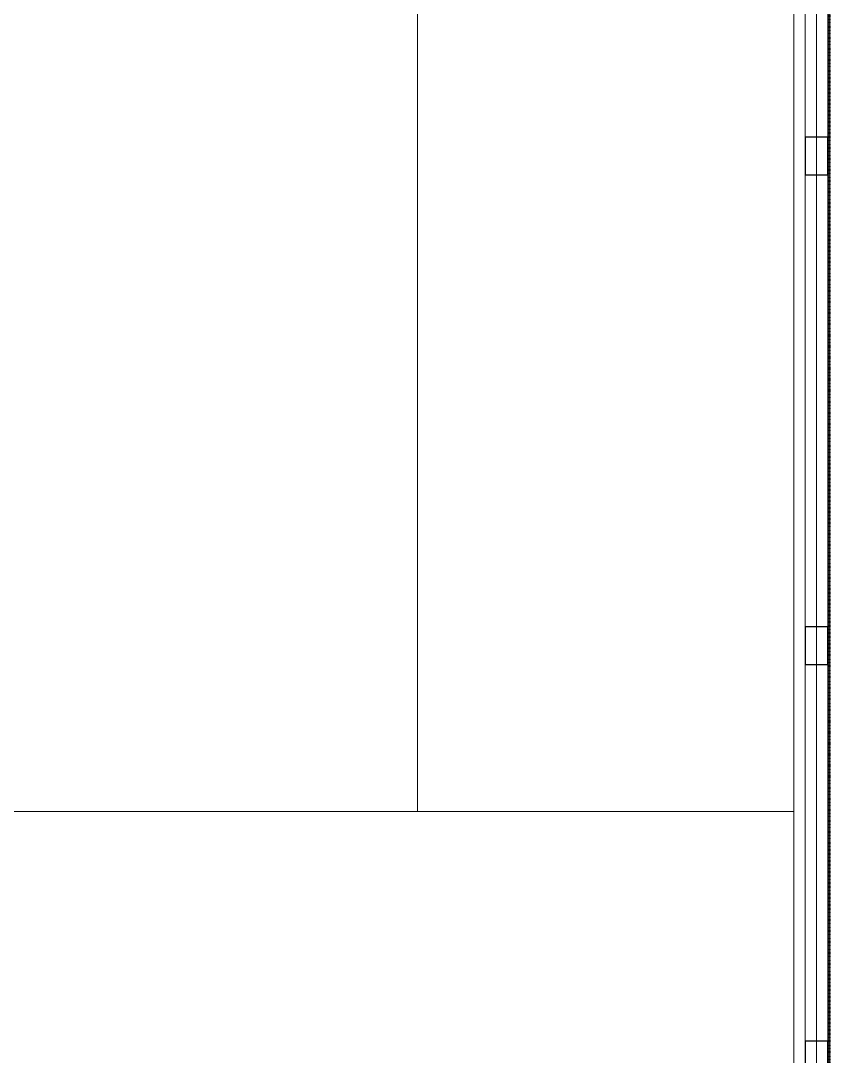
# Model space of a CAD drawing. Header units: millimetres. Extents: x -5300 to 98858, y -5196 to 93886.
# Drawn here: x 28428 to 39170, y 54550 to 68298 of the extents above; entities that cross this region are included whole.
import ezdxf

# ---------------------------------------------------------------- set-up
doc = ezdxf.new("R2010")
doc.units = ezdxf.units.MM
doc.linetypes.add('Штрих', pattern=[6.35, 3.175, -3.175])
doc.linetypes.add('Штрих_2_', pattern=[6.35, 3.175, -3.175])
for name, color, linetype, lineweight, true_color in [('_Разделитель помещений_', 4, 'Штрих', 70, 0x00ffff), ('Колонны', 7, 'Continuous', 18, 0x7f7f7f), ('Перекрытия', 7, 'Continuous', 18, 0x7f7f7f), ('Стены', 7, 'Continuous', 18, 0x7f7f7f)]:
    doc.layers.add(name, color=color, linetype=linetype, lineweight=lineweight, true_color=true_color)
doc.layers.add('Генплан', color=7, linetype='Continuous', lineweight=9)

# ---------------------------------------------------------------- blocks, each defined once
blk = doc.blocks.new('ПЕР-003 5804 - ПЕР-003 5804-240234-Подвал')
at = {"layer": 'Перекрытия', "color": 254, "true_color": 0xd4d4d4}
for p, q in [((38850, 87650), (38850, 52870)), ((38850, 52870), (38850, 87650))]:
    blk.add_line(p, q, dxfattribs=at)
blk = doc.blocks.new('СТН-03 128544 - СТН-03 2-245378-Подвал')
at = {"layer": 'Стены', "color": 254, "true_color": 0xd4d4d4}
blk.add_line((39000, 52500), (39000, 87500), dxfattribs=at)
blk = doc.blocks.new('СТН-03 128544 - СТН-03-245371-Подвал')
at = {"layer": 'Стены', "color": 254, "true_color": 0xd4d4d4}
for p, q in [((38700, 87800), (38700, 52800)), ((38700, 52800), (38700, 87800)), ((38850, 52800), (38850, 87800)), ((38850, 87800), (38850, 52800)), ((38700, 80700), (38700, 52800)), ((38850, 52800), (38850, 80700)), ((39150, 52550), (39150, 79190)), ((39150, 52550), (39150, 79190)), ((39150, 52550), (39150, 79190)), ((39170, 79190), (39170, 52550)), ((39170, 79190), (39170, 52550)), ((39170, 79190), (39170, 52550)), ((38850, 72250), (38850, 66750)), ((38850, 72250), (38850, 66750)), ((38850, 66750), (38850, 72250)), ((39150, 66750), (39150, 72250)), ((39150, 66750), (39150, 72250)), ((39150, 72250), (39150, 66750)), ((38850, 66750), (39150, 66750)), ((38850, 66750), (38850, 66750)), ((38850, 66750), (39150, 66750)), ((38850, 66750), (38850, 66750)), ((39150, 66750), (38850, 66750)), ((39150, 66750), (39150, 66750)), ((39150, 66750), (39150, 66750)), ((39150, 66250), (38850, 66250)), ((38850, 66250), (38850, 66250)), ((39150, 66250), (38850, 66250)), ((38850, 66250), (38850, 60250)), ((38850, 66250), (38850, 66250)), ((38850, 66250), (38850, 60250)), ((38850, 60250), (38850, 66250)), ((38850, 66250), (39150, 66250)), ((39150, 60250), (39150, 66250)), ((39150, 66250), (39150, 66250)), ((39150, 60250), (39150, 66250)), ((39150, 66250), (39150, 66250)), ((39150, 66250), (39150, 60250)), ((38850, 60250), (39150, 60250)), ((38850, 60250), (38850, 60250)), ((38850, 60250), (39150, 60250)), ((38850, 60250), (38850, 60250)), ((39150, 60250), (38850, 60250)), ((39150, 60250), (39150, 60250)), ((39150, 60250), (39150, 60250)), ((39150, 59750), (38850, 59750)), ((38850, 59750), (38850, 59750)), ((39150, 59750), (38850, 59750)), ((38850, 59750), (39150, 59750)), ((38850, 54750), (38850, 59750)), ((38850, 59750), (38850, 59750)), ((38850, 59750), (38850, 54750)), ((38850, 59750), (38850, 54750)), ((39150, 59750), (39150, 59750)), ((39150, 54750), (39150, 59750)), ((39150, 54750), (39150, 59750)), ((39150, 59750), (39150, 59750)), ((39150, 59750), (39150, 54750)), ((38850, 54750), (39150, 54750)), ((38850, 54750), (38850, 54750)), ((38850, 54750), (39150, 54750)), ((39150, 54750), (38850, 54750)), ((38850, 54750), (38850, 54750)), ((39150, 54750), (39150, 54750)), ((39150, 54750), (39150, 54750))]:
    blk.add_line(p, q, dxfattribs=at)
blk = doc.blocks.new('СТН-03 128544 - СТН-03 128544-245375-Подвал')
for name in ['СТН-03 128544 - СТН-03-245371-Подвал', 'СТН-03 128544 - СТН-03 2-245378-Подвал']:
    blk.add_blockref(name, (0, 0))
blk = doc.blocks.new('Местность - Местность-379060-Подвал')
at = {"layer": 'Генплан', "color": 253, "true_color": 0xaaaaaa}
for p, q in [((33700, 87800), (33700, 57800)), ((33700, 87800), (33700, 57800)), ((33700, 57800), (33700, 87800)), ((33700, 57800), (33700, 87800)), ((33700, 57800), (33700, 87800)), ((33700, 87800), (33700, 57800)), ((38700, 57800), (38700, 87800)), ((38700, 57800), (38700, 87800)), ((38700, 87800), (38700, 57800)), ((38700, 57800), (21500, 57800)), ((38700, 57800), (21500, 57800)), ((21500, 57800), (38700, 57800)), ((21500, 57800), (33700, 57800)), ((21500, 57800), (33700, 57800)), ((33700, 57800), (21500, 57800)), ((33700, 57800), (33700, 57800)), ((33700, 57800), (33700, 57800)), ((33700, 57800), (38700, 57800)), ((33700, 57800), (38700, 57800)), ((38700, 57800), (33700, 57800)), ((33700, 57800), (33700, 57800)), ((33700, 57800), (33700, 57800)), ((38700, 52800), (38700, 57800)), ((38700, 57800), (38700, 57800)), ((38700, 52800), (38700, 57800)), ((38700, 57800), (38700, 57800)), ((38700, 57800), (38700, 52800)), ((38700, 57800), (38700, 57800)), ((38700, 57800), (38700, 57800))]:
    blk.add_line(p, q, dxfattribs=at)
blk = doc.blocks.new('Местность - Местность-379064-Подвал')
blk.add_blockref('Местность - Местность-379060-Подвал', (0, 0))
blk = doc.blocks.new('КОЛ-001 300х500 300 x 500 202178 - КОЛ-001 300х500 300 x 500 202178-385568-Подвал')
at = {"layer": 'Колонны', "color": 254, "lineweight": 25, "true_color": 0xd4d4d4}
for p, q in [((150, 250), (-150, 250)), ((-150, 250), (-150, -250)), ((150, -250), (150, 250)), ((-150, -250), (150, -250))]:
    blk.add_line(p, q, dxfattribs=at)
at = {"layer": 'Колонны', "color": 254, "true_color": 0xd4d4d4}
for p, q in [((-150, 250), (-150, 250)), ((150, 250), (150, 250)), ((-150, -250), (-150, -250)), ((150, -250), (150, -250))]:
    blk.add_line(p, q, dxfattribs=at)
blk = doc.blocks.new('КОЛ-001 300х500 300 x 500 111536 - КОЛ-001 300х500 300 x 500 111536-385172-Подвал')
at = {"layer": 'Колонны', "color": 254, "lineweight": 25, "true_color": 0xd4d4d4}
for p, q in [((150, 250), (-150, 250)), ((-150, 250), (-150, -250)), ((150, -250), (150, 250)), ((-150, -250), (150, -250))]:
    blk.add_line(p, q, dxfattribs=at)
at = {"layer": 'Колонны', "color": 254, "true_color": 0xd4d4d4}
for p, q in [((-150, 250), (-150, 250)), ((150, 250), (150, 250)), ((-150, -250), (-150, -250)), ((150, -250), (150, -250))]:
    blk.add_line(p, q, dxfattribs=at)
blk = doc.blocks.new('КОЛ-001 300х500 300 x 500 111437 - КОЛ-001 300х500 300 x 500 111437-385161-Подвал')
at = {"layer": 'Колонны', "color": 254, "lineweight": 25, "true_color": 0xd4d4d4}
for p, q in [((150, 250), (-150, 250)), ((-150, 250), (-150, -250)), ((150, -250), (150, 250)), ((-150, -250), (150, -250))]:
    blk.add_line(p, q, dxfattribs=at)
at = {"layer": 'Колонны', "color": 254, "true_color": 0xd4d4d4}
for p, q in [((-150, 250), (-150, 250)), ((150, 250), (150, 250)), ((-150, -250), (-150, -250)), ((150, -250), (150, -250))]:
    blk.add_line(p, q, dxfattribs=at)

msp = doc.modelspace()

# ---------------------------------------------------------------- linework, layer by layer
at = {"layer": '_Разделитель помещений_', "color": 131, "linetype": 'Штрих_2_', "true_color": 0xaaffff}
msp.add_line((39170, 52570), (39170, 79175), dxfattribs=at)
at = {"layer": 'Перекрытия', "color": 254, "true_color": 0xd4d4d4}
for p, q in [((38850, 52870), (38850, 87650)), ((38850, 87650), (38850, 52870))]:
    msp.add_line(p, q, dxfattribs=at)

# ---------------------------------------------------------------- block references
at = {"layer": 'Генплан', "color": 253, "true_color": 0xaaaaaa}
msp.add_blockref('Местность - Местность-379064-Подвал', (0, 0), dxfattribs=at)
at = {"layer": 'Колонны', "color": 254, "true_color": 0xd4d4d4}
for name, p in [('КОЛ-001 300х500 300 x 500 111536 - КОЛ-001 300х500 300 x 500 111536-385172-Подвал', (39000, 66500)), ('КОЛ-001 300х500 300 x 500 111437 - КОЛ-001 300х500 300 x 500 111437-385161-Подвал', (39000, 60000)), ('КОЛ-001 300х500 300 x 500 202178 - КОЛ-001 300х500 300 x 500 202178-385568-Подвал', (39000, 54500))]:
    msp.add_blockref(name, p, dxfattribs=at)
at = {"layer": 'Перекрытия', "color": 254, "true_color": 0xd4d4d4}
msp.add_blockref('ПЕР-003 5804 - ПЕР-003 5804-240234-Подвал', (0, 0), dxfattribs=at)
at = {"layer": 'Стены', "color": 254, "true_color": 0xd4d4d4}
msp.add_blockref('СТН-03 128544 - СТН-03 128544-245375-Подвал', (0, 0), dxfattribs=at)

doc.saveas('drawing.dxf')
